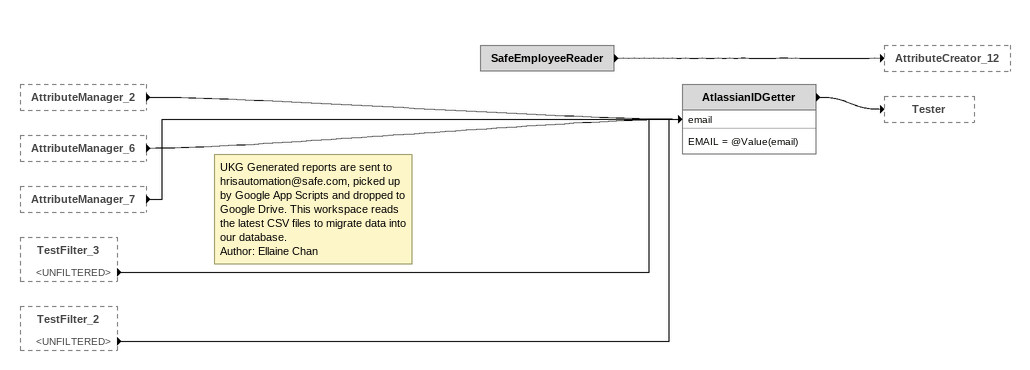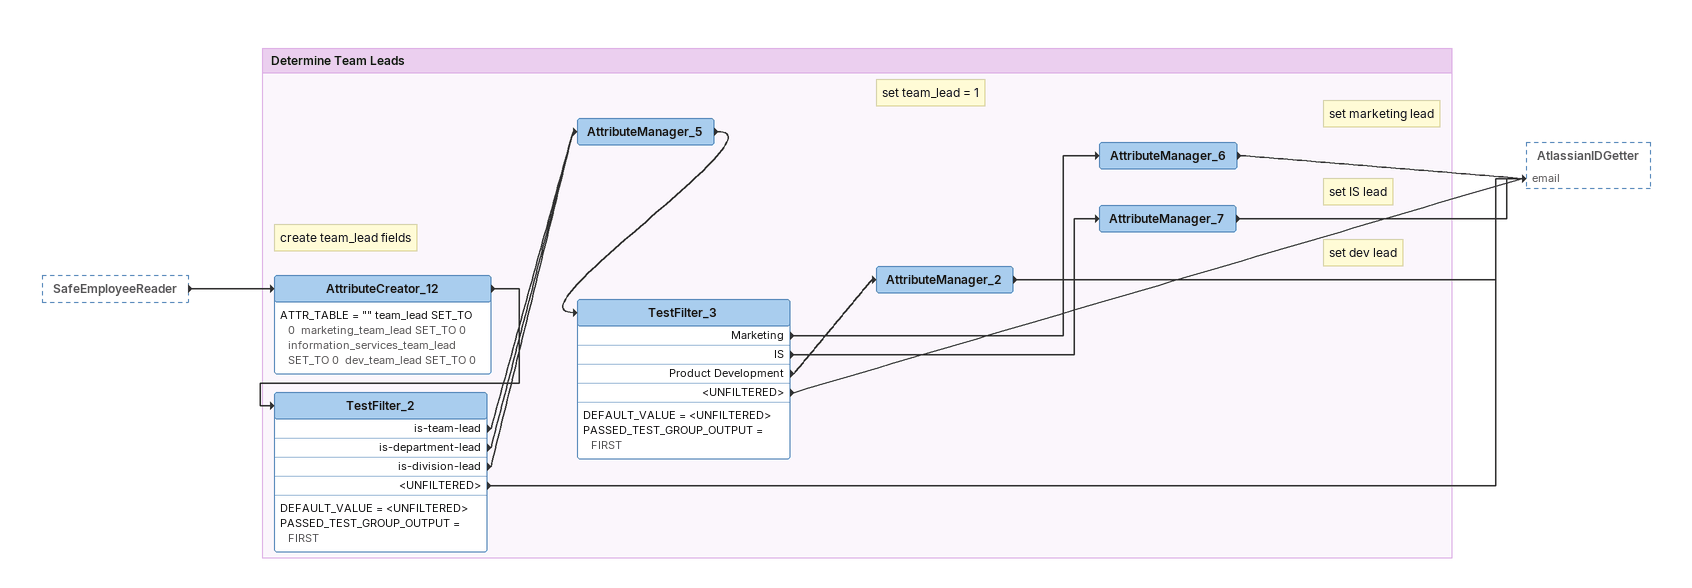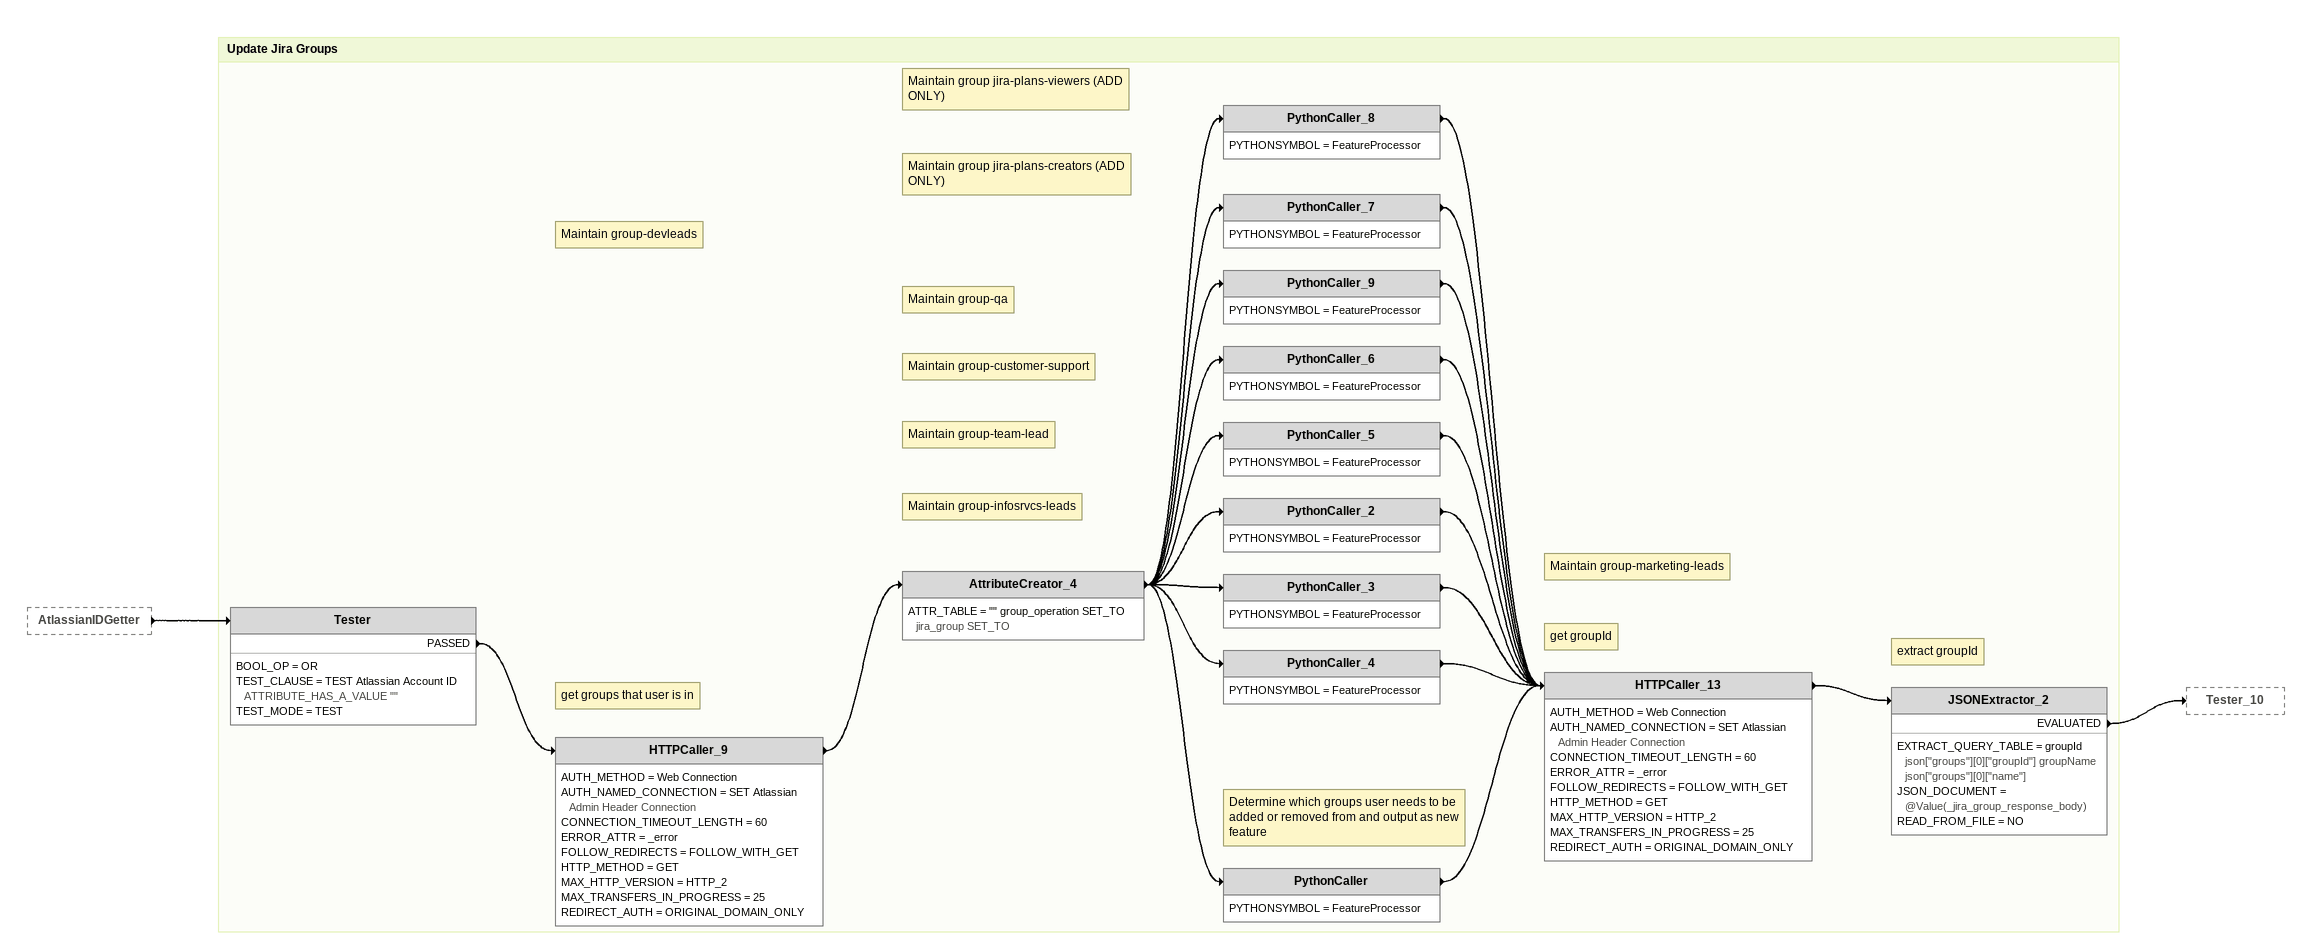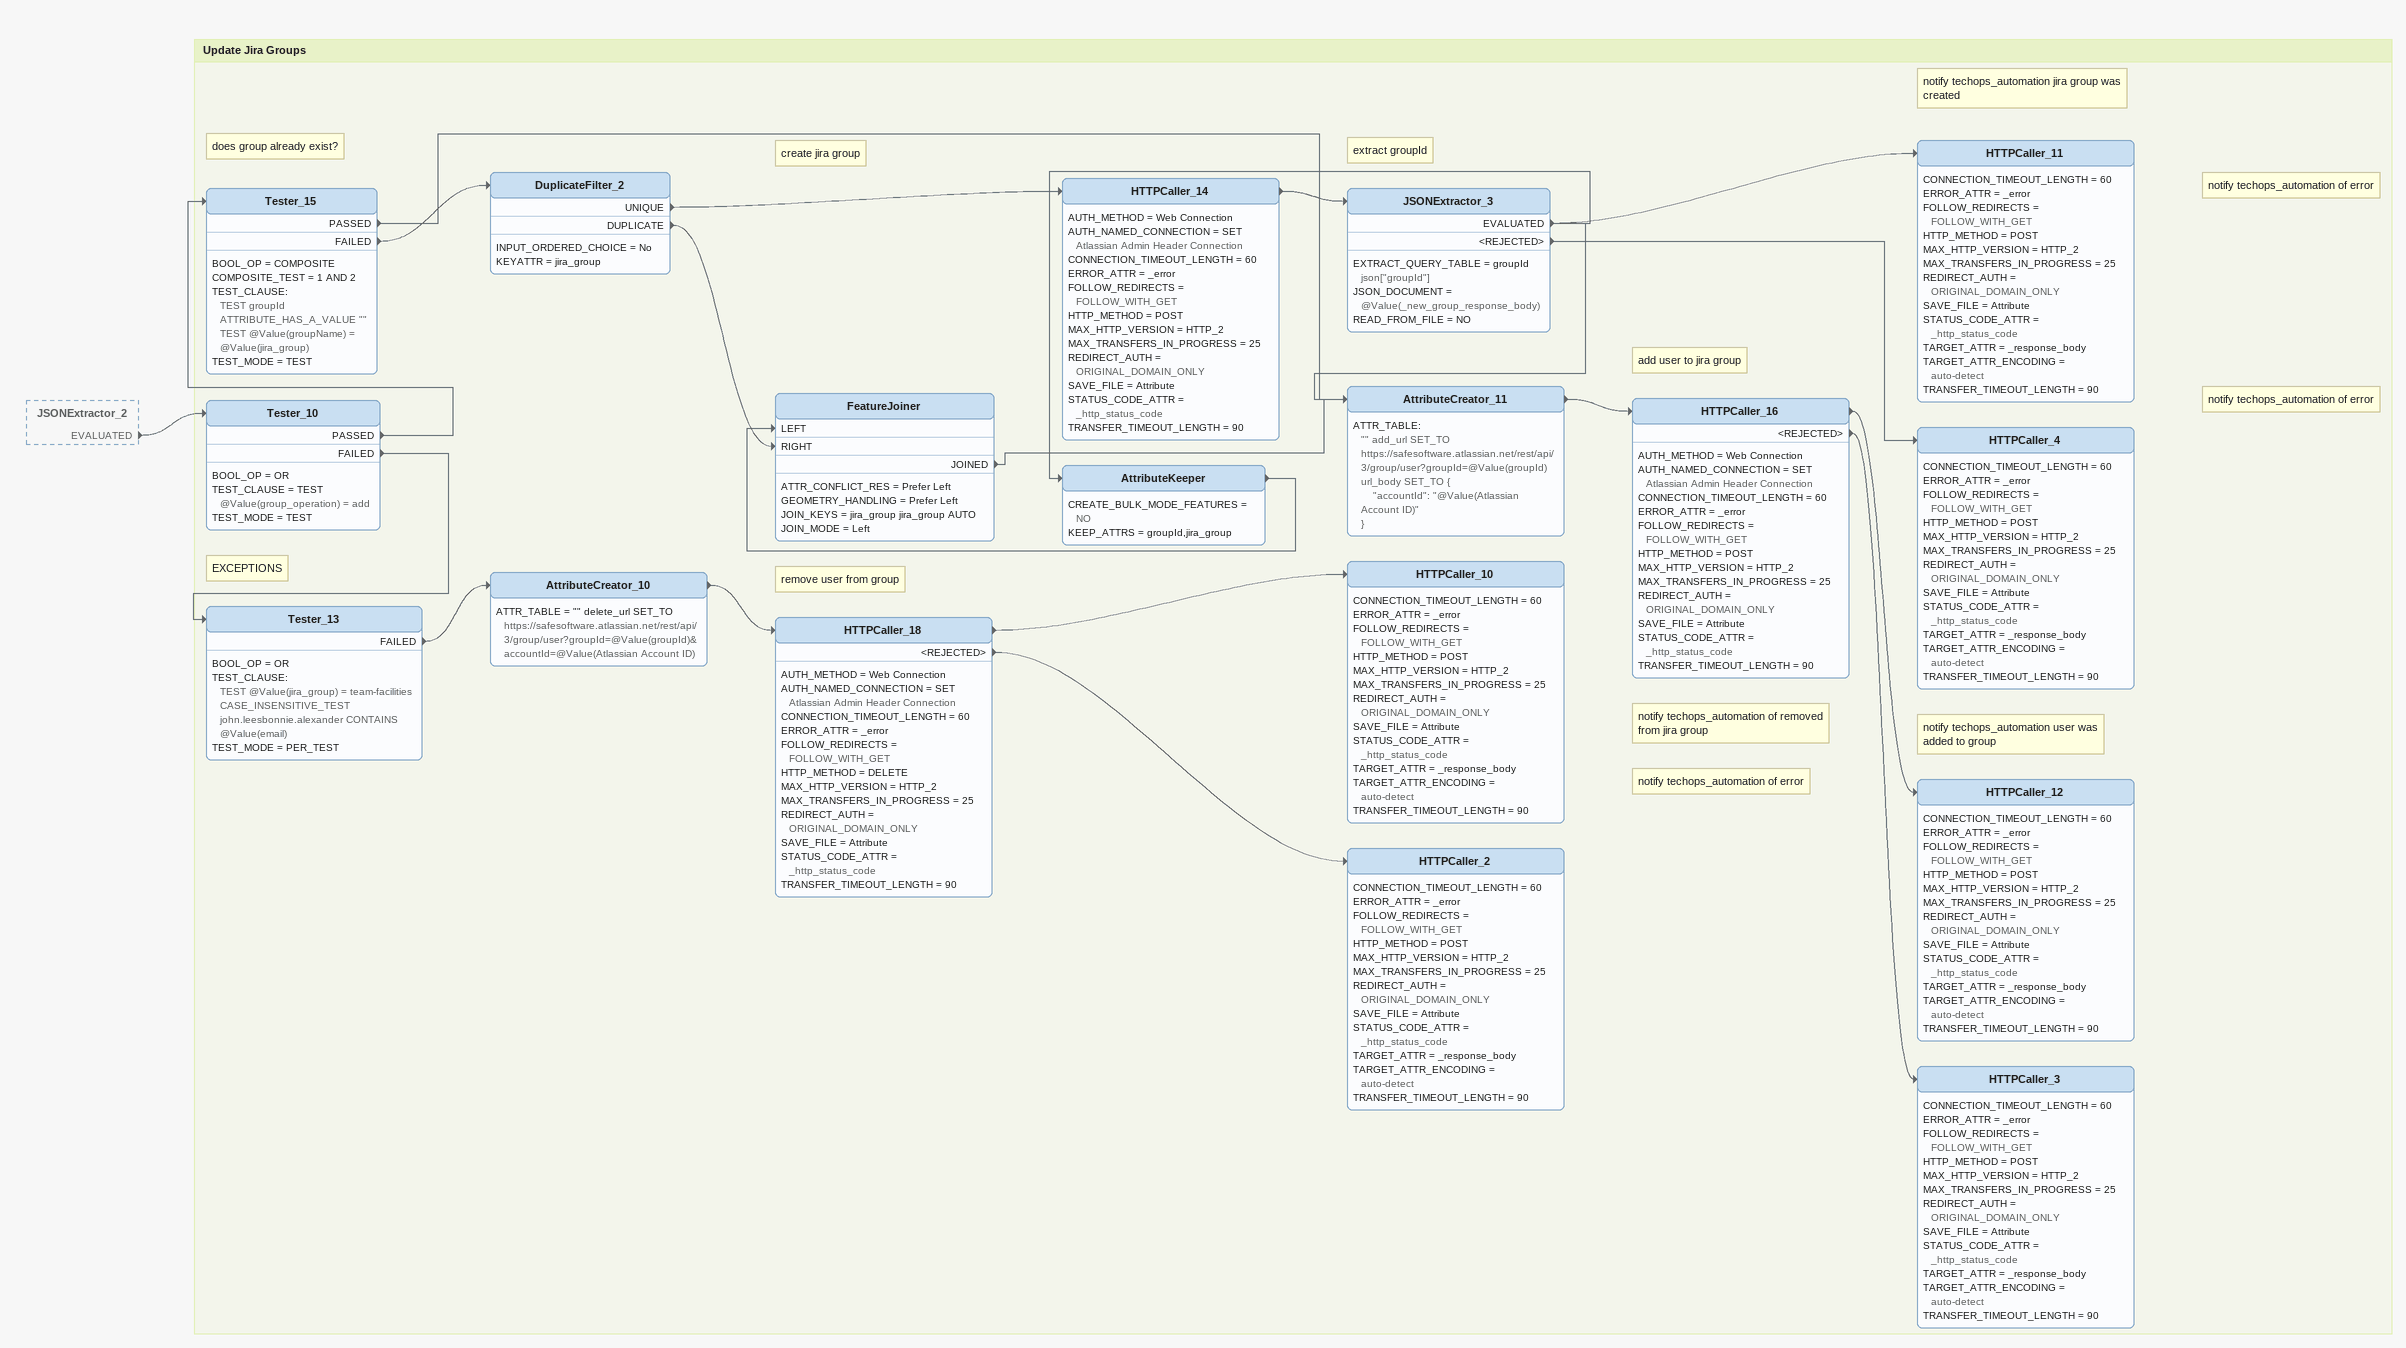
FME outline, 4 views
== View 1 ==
AttributeManager_2 [outside]
    -> AtlassianIDGetter [email]
AttributeManager_6 [outside]
    -> AtlassianIDGetter [email]
AttributeManager_7 [outside]
    -> AtlassianIDGetter [email]
TestFilter_3 [outside]
    <UNFILTERED> -> AtlassianIDGetter [email]
TestFilter_2 [outside]
    <UNFILTERED> -> AtlassianIDGetter [email]
Note: UKG Generated reports are sent to hrisautomation@safe.com, picked up by Google App Scripts and dropped to Google Drive. This workspace reads the latest CSV files to migrate data into our database. / Author: Ellaine Chan
SafeEmployeeReader
    -> AttributeCreator_12
AtlassianIDGetter
    EMAIL = @Value(email)
    -> Tester

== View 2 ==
SafeEmployeeReader [outside]
    -> AttributeCreator_12

Bookmark: Determine Team Leads
Note: create team_lead fields
AttributeCreator_12
    ATTR_TABLE = "" team_lead SET_TO 0  marketing_team_lead SET_TO 0  information_services_team_lead SET_TO 0  dev_team_lead SET_TO 0
    -> TestFilter_2
TestFilter_2
    DEFAULT_VALUE = <UNFILTERED>
    PASSED_TEST_GROUP_OUTPUT = FIRST
    is-team-lead -> AttributeManager_5
    is-department-lead -> AttributeManager_5
    is-division-lead -> AttributeManager_5
    <UNFILTERED> -> AtlassianIDGetter [email]
Note: set team_lead = 1
AttributeManager_5
    -> TestFilter_3
TestFilter_3
    DEFAULT_VALUE = <UNFILTERED>
    PASSED_TEST_GROUP_OUTPUT = FIRST
    Marketing -> AttributeManager_6
    IS -> AttributeManager_7
    Product Development -> AttributeManager_2
    <UNFILTERED> -> AtlassianIDGetter [email]
Note: set marketing lead
AttributeManager_6
    -> AtlassianIDGetter [email]
Note: set IS lead
AttributeManager_7
    -> AtlassianIDGetter [email]
Note: set dev lead
AttributeManager_2
    -> AtlassianIDGetter [email]

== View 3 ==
AtlassianIDGetter [outside]
    -> Tester

Bookmark: Update Jira Groups
Tester
    BOOL_OP = OR
    TEST_CLAUSE = TEST Atlassian Account ID ATTRIBUTE_HAS_A_VALUE ""
    TEST_MODE = TEST
    PASSED -> HTTPCaller_9
Note: get groups that user is in
HTTPCaller_9
    AUTH_METHOD = Web Connection
    AUTH_NAMED_CONNECTION = SET Atlassian Admin Header Connection
    CONNECTION_TIMEOUT_LENGTH = 60
    ERROR_ATTR = _error
    FOLLOW_REDIRECTS = FOLLOW_WITH_GET
    HTTP_METHOD = GET
    MAX_HTTP_VERSION = HTTP_2
    MAX_TRANSFERS_IN_PROGRESS = 25
    REDIRECT_AUTH = ORIGINAL_DOMAIN_ONLY
    -> AttributeCreator_4
AttributeCreator_4
    ATTR_TABLE = "" group_operation SET_TO   jira_group SET_TO
    -> PythonCaller
    -> PythonCaller_5
    -> PythonCaller_2
    -> PythonCaller_3
    -> PythonCaller_4
    -> PythonCaller_6
    -> PythonCaller_8
    -> PythonCaller_9
    -> PythonCaller_7
Note: Maintain group jira-plans-viewers (ADD ONLY)
PythonCaller_8
    PYTHONSYMBOL = FeatureProcessor
    -> HTTPCaller_13
Note: Maintain group jira-plans-creators (ADD ONLY)
PythonCaller_7
    PYTHONSYMBOL = FeatureProcessor
    -> HTTPCaller_13
Note: Maintain group-devleads
PythonCaller_9
    PYTHONSYMBOL = FeatureProcessor
    -> HTTPCaller_13
Note: Maintain group-qa
PythonCaller_6
    PYTHONSYMBOL = FeatureProcessor
    -> HTTPCaller_13
Note: Maintain group-customer-support
PythonCaller_5
    PYTHONSYMBOL = FeatureProcessor
    -> HTTPCaller_13
Note: Maintain group-team-lead
PythonCaller_2
    PYTHONSYMBOL = FeatureProcessor
    -> HTTPCaller_13
Note: Maintain group-infosrvcs-leads
PythonCaller_3
    PYTHONSYMBOL = FeatureProcessor
    -> HTTPCaller_13
Note: Maintain group-marketing-leads
PythonCaller_4
    PYTHONSYMBOL = FeatureProcessor
    -> HTTPCaller_13
Note: Determine which groups user needs to be added or removed from and output as new feature
PythonCaller
    PYTHONSYMBOL = FeatureProcessor
    -> HTTPCaller_13
Note: get groupId
HTTPCaller_13
    AUTH_METHOD = Web Connection
    AUTH_NAMED_CONNECTION = SET Atlassian Admin Header Connection
    CONNECTION_TIMEOUT_LENGTH = 60
    ERROR_ATTR = _error
    FOLLOW_REDIRECTS = FOLLOW_WITH_GET
    HTTP_METHOD = GET
    MAX_HTTP_VERSION = HTTP_2
    MAX_TRANSFERS_IN_PROGRESS = 25
    REDIRECT_AUTH = ORIGINAL_DOMAIN_ONLY
    -> JSONExtractor_2
Note: extract groupId
JSONExtractor_2
    EXTRACT_QUERY_TABLE = groupId json["groups"][0]["groupId"] groupName json["groups"][0]["name"]
    JSON_DOCUMENT = @Value(_jira_group_response_body)
    READ_FROM_FILE = NO
    EVALUATED -> Tester_10

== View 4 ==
JSONExtractor_2 [outside]
    EVALUATED -> Tester_10

Bookmark: Update Jira Groups
Tester_10
    BOOL_OP = OR
    TEST_CLAUSE = TEST @Value(group_operation) = add
    TEST_MODE = TEST
    PASSED -> Tester_15
    FAILED -> Tester_13
Note: does group already exist?
Tester_15
    BOOL_OP = COMPOSITE
    COMPOSITE_TEST = 1 AND 2
    TEST_CLAUSE:
      TEST groupId ATTRIBUTE_HAS_A_VALUE ""
      TEST @Value(groupName) = @Value(jira_group)
    TEST_MODE = TEST
    PASSED -> AttributeCreator_11
    FAILED -> DuplicateFilter_2
DuplicateFilter_2
    INPUT_ORDERED_CHOICE = No
    KEYATTR = jira_group
    UNIQUE -> HTTPCaller_14
    DUPLICATE -> FeatureJoiner [RIGHT]
Note: create jira group
HTTPCaller_14
    AUTH_METHOD = Web Connection
    AUTH_NAMED_CONNECTION = SET Atlassian Admin Header Connection
    CONNECTION_TIMEOUT_LENGTH = 60
    ERROR_ATTR = _error
    FOLLOW_REDIRECTS = FOLLOW_WITH_GET
    HTTP_METHOD = POST
    MAX_HTTP_VERSION = HTTP_2
    MAX_TRANSFERS_IN_PROGRESS = 25
    REDIRECT_AUTH = ORIGINAL_DOMAIN_ONLY
    SAVE_FILE = Attribute
    STATUS_CODE_ATTR = _http_status_code
    TRANSFER_TIMEOUT_LENGTH = 90
    -> JSONExtractor_3
Note: extract groupId
JSONExtractor_3
    EXTRACT_QUERY_TABLE = groupId json["groupId"]
    JSON_DOCUMENT = @Value(_new_group_response_body)
    READ_FROM_FILE = NO
    EVALUATED -> HTTPCaller_11
    EVALUATED -> AttributeCreator_11
    EVALUATED -> AttributeKeeper
    <REJECTED> -> HTTPCaller_4
Note: notify techops_automation jira group was created
HTTPCaller_11
    CONNECTION_TIMEOUT_LENGTH = 60
    ERROR_ATTR = _error
    FOLLOW_REDIRECTS = FOLLOW_WITH_GET
    HTTP_METHOD = POST
    MAX_HTTP_VERSION = HTTP_2
    MAX_TRANSFERS_IN_PROGRESS = 25
    REDIRECT_AUTH = ORIGINAL_DOMAIN_ONLY
    SAVE_FILE = Attribute
    STATUS_CODE_ATTR = _http_status_code
    TARGET_ATTR = _response_body
    TARGET_ATTR_ENCODING = auto-detect
    TRANSFER_TIMEOUT_LENGTH = 90
Note: notify techops_automation of error
HTTPCaller_4
    CONNECTION_TIMEOUT_LENGTH = 60
    ERROR_ATTR = _error
    FOLLOW_REDIRECTS = FOLLOW_WITH_GET
    HTTP_METHOD = POST
    MAX_HTTP_VERSION = HTTP_2
    MAX_TRANSFERS_IN_PROGRESS = 25
    REDIRECT_AUTH = ORIGINAL_DOMAIN_ONLY
    SAVE_FILE = Attribute
    STATUS_CODE_ATTR = _http_status_code
    TARGET_ATTR = _response_body
    TARGET_ATTR_ENCODING = auto-detect
    TRANSFER_TIMEOUT_LENGTH = 90
AttributeKeeper
    CREATE_BULK_MODE_FEATURES = NO
    KEEP_ATTRS = groupId,jira_group
    -> FeatureJoiner [LEFT]
FeatureJoiner
    ATTR_CONFLICT_RES = Prefer Left
    GEOMETRY_HANDLING = Prefer Left
    JOIN_KEYS = jira_group jira_group AUTO
    JOIN_MODE = Left
    JOINED -> AttributeCreator_11
AttributeCreator_11
    ATTR_TABLE:
      "" add_url SET_TO https://safesoftware.atlassian.net/rest/api/3/group/user?groupId=@Value(groupId)  url_body SET_TO {
          "accountId": "@Value(Atlassian Account ID)"
      }
    -> HTTPCaller_16
Note: add user to jira group
HTTPCaller_16
    AUTH_METHOD = Web Connection
    AUTH_NAMED_CONNECTION = SET Atlassian Admin Header Connection
    CONNECTION_TIMEOUT_LENGTH = 60
    ERROR_ATTR = _error
    FOLLOW_REDIRECTS = FOLLOW_WITH_GET
    HTTP_METHOD = POST
    MAX_HTTP_VERSION = HTTP_2
    MAX_TRANSFERS_IN_PROGRESS = 25
    REDIRECT_AUTH = ORIGINAL_DOMAIN_ONLY
    SAVE_FILE = Attribute
    STATUS_CODE_ATTR = _http_status_code
    TRANSFER_TIMEOUT_LENGTH = 90
    -> HTTPCaller_12
    <REJECTED> -> HTTPCaller_3
Note: notify techops_automation user was added to group
HTTPCaller_12
    CONNECTION_TIMEOUT_LENGTH = 60
    ERROR_ATTR = _error
    FOLLOW_REDIRECTS = FOLLOW_WITH_GET
    HTTP_METHOD = POST
    MAX_HTTP_VERSION = HTTP_2
    MAX_TRANSFERS_IN_PROGRESS = 25
    REDIRECT_AUTH = ORIGINAL_DOMAIN_ONLY
    SAVE_FILE = Attribute
    STATUS_CODE_ATTR = _http_status_code
    TARGET_ATTR = _response_body
    TARGET_ATTR_ENCODING = auto-detect
    TRANSFER_TIMEOUT_LENGTH = 90
Note: notify techops_automation of error
HTTPCaller_3
    CONNECTION_TIMEOUT_LENGTH = 60
    ERROR_ATTR = _error
    FOLLOW_REDIRECTS = FOLLOW_WITH_GET
    HTTP_METHOD = POST
    MAX_HTTP_VERSION = HTTP_2
    MAX_TRANSFERS_IN_PROGRESS = 25
    REDIRECT_AUTH = ORIGINAL_DOMAIN_ONLY
    SAVE_FILE = Attribute
    STATUS_CODE_ATTR = _http_status_code
    TARGET_ATTR = _response_body
    TARGET_ATTR_ENCODING = auto-detect
    TRANSFER_TIMEOUT_LENGTH = 90
Note: EXCEPTIONS
Tester_13
    BOOL_OP = OR
    TEST_CLAUSE:
      TEST @Value(jira_group) = team-facilities
      CASE_INSENSITIVE_TEST john.leesbonnie.alexander CONTAINS @Value(email)
    TEST_MODE = PER_TEST
    FAILED -> AttributeCreator_10
AttributeCreator_10
    ATTR_TABLE = "" delete_url SET_TO https://safesoftware.atlassian.net/rest/api/3/group/user?groupId=@Value(groupId)&accountId=@Value(Atlassian Account ID)
    -> HTTPCaller_18
Note: remove user from group
HTTPCaller_18
    AUTH_METHOD = Web Connection
    AUTH_NAMED_CONNECTION = SET Atlassian Admin Header Connection
    CONNECTION_TIMEOUT_LENGTH = 60
    ERROR_ATTR = _error
    FOLLOW_REDIRECTS = FOLLOW_WITH_GET
    HTTP_METHOD = DELETE
    MAX_HTTP_VERSION = HTTP_2
    MAX_TRANSFERS_IN_PROGRESS = 25
    REDIRECT_AUTH = ORIGINAL_DOMAIN_ONLY
    SAVE_FILE = Attribute
    STATUS_CODE_ATTR = _http_status_code
    TRANSFER_TIMEOUT_LENGTH = 90
    -> HTTPCaller_10
    <REJECTED> -> HTTPCaller_2
Note: notify techops_automation of removed from jira group
HTTPCaller_10
    CONNECTION_TIMEOUT_LENGTH = 60
    ERROR_ATTR = _error
    FOLLOW_REDIRECTS = FOLLOW_WITH_GET
    HTTP_METHOD = POST
    MAX_HTTP_VERSION = HTTP_2
    MAX_TRANSFERS_IN_PROGRESS = 25
    REDIRECT_AUTH = ORIGINAL_DOMAIN_ONLY
    SAVE_FILE = Attribute
    STATUS_CODE_ATTR = _http_status_code
    TARGET_ATTR = _response_body
    TARGET_ATTR_ENCODING = auto-detect
    TRANSFER_TIMEOUT_LENGTH = 90
Note: notify techops_automation of error
HTTPCaller_2
    CONNECTION_TIMEOUT_LENGTH = 60
    ERROR_ATTR = _error
    FOLLOW_REDIRECTS = FOLLOW_WITH_GET
    HTTP_METHOD = POST
    MAX_HTTP_VERSION = HTTP_2
    MAX_TRANSFERS_IN_PROGRESS = 25
    REDIRECT_AUTH = ORIGINAL_DOMAIN_ONLY
    SAVE_FILE = Attribute
    STATUS_CODE_ATTR = _http_status_code
    TARGET_ATTR = _response_body
    TARGET_ATTR_ENCODING = auto-detect
    TRANSFER_TIMEOUT_LENGTH = 90
